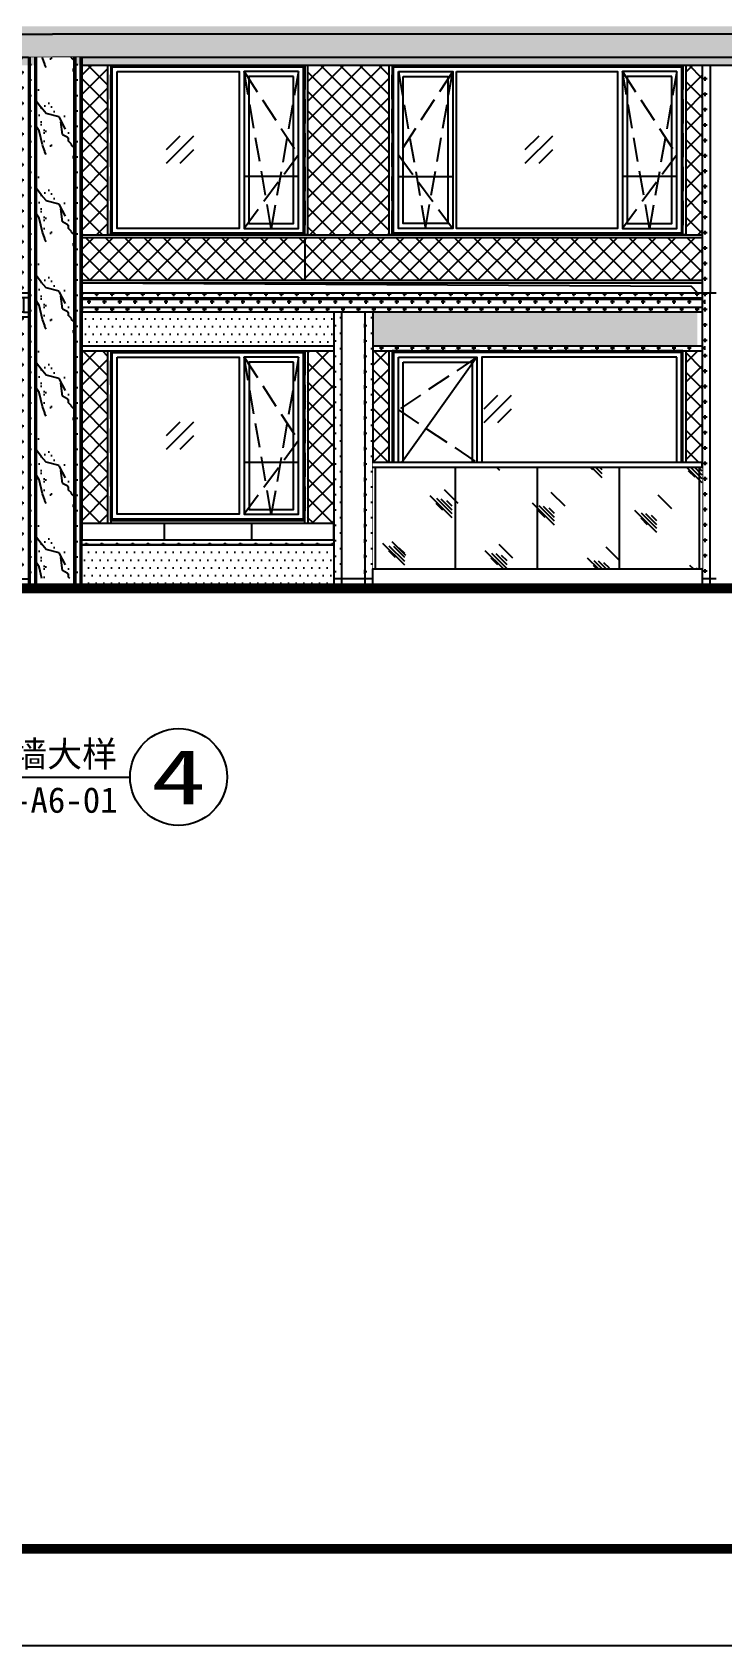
# Model space of a CAD drawing. Extents: x 646072 to 1012572, y -46617 to 16093.
# Drawn here: x 693859 to 700968, y -46567 to -29912 of the extents above; entities that cross this region are included whole.
import ezdxf
from ezdxf.enums import TextEntityAlignment as Align

# ---------------------------------------------------------------- set-up
doc = ezdxf.new("R2010")
doc.units = 0
doc.header["$LTSCALE"] = 1000
doc.header["$MEASUREMENT"] = 0
for name, pattern in [('3#楼-HZS$0$3#楼-HZS$0$__DASH', [0.35, 0.25, -0.1]), ('3#楼-HZS$0$3#楼-HZS$0$DASH', [0.35, 0.25, -0.1]), ('3#楼-HZS$0$DASH', [0.35, 0.25, -0.1]), ('3#楼-HZS$0$DOTE', [2.42, 2, -0.2, 0.02, -0.2]), ('DASH', [0.35, 0.25, -0.1])]:
    doc.linetypes.add(name, pattern=pattern)
doc.layers.get('Defpoints').update_dxf_attribs({"color": 4, "linetype": 'DASH'})
for name, color, linetype in [('3#楼-HZS$0$3#楼-HZS$0$00-立面灰色金属看线', 252, 'Continuous'), ('3#楼-HZS$0$3#楼-HZS$0$00-立面米色看线', 31, 'Continuous'), ('3#楼-HZS$0$3#楼-HZS$0$A-ANNO-SYMB', 3, 'Continuous'), ('3#楼-HZS$0$3#楼-HZS$0$DOTE', 1, '3#楼-HZS$0$DOTE'), ('3#楼-HZS$0$3#楼-HZS$0$ELEV-WIND', 4, 'Continuous'), ('3#楼-HZS$0$3#楼-HZS$0$RAIL', 163, 'Continuous'), ('3#楼-HZS$0$3#楼-HZS$0$WINDOW', 4, 'Continuous'), ('3#楼-HZS$0$3#楼-HZS$0$填充-浅黄色铝板', 30, 'Continuous'), ('3#楼-HZS$0$3#楼-HZS$0$填充-玻璃', 150, 'Continuous'), ('3#楼-HZS$0$3#楼-HZS$0$填充-真石漆', 145, 'Continuous'), ('3#楼-HZS$0$3#楼-HZS$0$填充-背板玻璃', 151, 'Continuous'), ('3#楼-HZS$0$3#楼-HZS$0$填充-银白色铝板', 115, 'Continuous'), ('3#楼-HZS$0$A-ANNO-INDX', 3, 'Continuous'), ('3#楼-HZS$0$A-ANNO-TEXT', 3, 'Continuous'), ('A1-无手签$0$A-ANNO-TTLB', 7, 'Continuous')]:
    doc.layers.add(name, color=color, linetype=linetype)
doc.styles.add('3#楼-HZS$0$_TCH_DIM', font='')
doc.styles.add('3#楼-HZS$0$_TCH_LABEL', font='')
doc.styles.get('3#楼-HZS$0$_TCH_DIM').set_extended_font_data('SimSun')
doc.styles.get('3#楼-HZS$0$_TCH_LABEL').set_extended_font_data('SimSun')
pattern_1 = [(0, (-5409.44, -58333.215), (79.375, 79.375), [39.6875, -119.0625]), (90, (-5389.6, -58353.06), (-79.375, 79.375), [39.6875, -119.0625])]
pattern_2 = [(0, (-5418.23, -99899.73), (79.375, 79.375), [39.6875, -119.0625]), (90, (-5398.39, -99919.57), (-79.375, 79.375), [39.6875, -119.0625])]
pattern_3 = [(45, (289149.56, -113671.98), (-100.0001, 100.0001), []), (135, (289149.56, -113671.98), (-100.0001, -100.0001), [])]
pattern_4 = [(0, (0, 0), (79.375, 79.375), [39.6875, -119.0625]), (90, (19.84, -19.84), (-79.375, 79.375), [39.6875, -119.0625])]

# ---------------------------------------------------------------- blocks, each defined once
blk = doc.blocks.new('3#楼-HZS$0$3#楼-HZS$0$ef6dsf+0hj')
at = {"layer": '3#楼-HZS$0$3#楼-HZS$0$ELEV-WIND', "color": 8, "linetype": '3#楼-HZS$0$3#楼-HZS$0$__DASH'}
blk.add_lwpolyline([(41500, -36879), (44500, -36879), (44500, -38629), (41500, -38629)], close=True, dxfattribs=at)
at = {"layer": '3#楼-HZS$0$3#楼-HZS$0$ELEV-WIND'}
for points in [[(41515, -36894), (44485, -36894), (44485, -38614), (41515, -38614)], [(41565, -36944), (42125, -36944), (42125, -38564), (41565, -38564)], [(42165, -36944), (43825, -36944), (43825, -38564), (42165, -38564)], [(44435, -36944), (43875, -36944), (43875, -38564), (44435, -38564)], [(41615, -36994), (42075, -36994), (42075, -38514), (41615, -38514)], [(44385, -36994), (43925, -36994), (43925, -38514), (44385, -38514)]]:
    blk.add_lwpolyline(points, close=True, dxfattribs=at)
at = {"layer": '3#楼-HZS$0$3#楼-HZS$0$ELEV-WIND', "color": 8, "linetype": '3#楼-HZS$0$3#楼-HZS$0$DASH'}
for points in [[(42125, -36944), (41565, -37804), (42125, -38564)], [(41565, -36944), (41845, -38564), (42125, -36944)], [(43875, -36944), (44435, -37804), (43875, -38564)], [(44435, -36944), (44155, -38564), (43875, -36944)]]:
    blk.add_lwpolyline(points, dxfattribs=at)
at = {"layer": '3#楼-HZS$0$3#楼-HZS$0$ELEV-WIND', "color": 8}
for points in [[(41555, -38029), (42115, -38029)], [(44435, -38029), (43875, -38029)]]:
    blk.add_lwpolyline(points, dxfattribs=at)
blk = doc.blocks.new('3#楼-HZS$0$3#楼-HZS$0$111+108osccw')
at = {"layer": '3#楼-HZS$0$3#楼-HZS$0$ELEV-WIND', "color": 8, "linetype": '3#楼-HZS$0$3#楼-HZS$0$__DASH'}
blk.add_lwpolyline([(38500, -36879), (40500, -36879), (40500, -38629), (38500, -38629)], close=True, dxfattribs=at)
at = {"layer": '3#楼-HZS$0$3#楼-HZS$0$ELEV-WIND'}
for points in [[(38515, -36894), (40485, -36894), (40485, -38614), (38515, -38614)], [(38565, -36944), (39825, -36944), (39825, -38564), (38565, -38564)], [(40435, -36944), (39875, -36944), (39875, -38564), (40435, -38564)], [(40385, -36994), (39925, -36994), (39925, -38514), (40385, -38514)]]:
    blk.add_lwpolyline(points, close=True, dxfattribs=at)
at = {"layer": '3#楼-HZS$0$3#楼-HZS$0$ELEV-WIND', "color": 8, "linetype": '3#楼-HZS$0$3#楼-HZS$0$DASH'}
for points in [[(39875, -36944), (40435, -37804), (39875, -38564)], [(40435, -36944), (40155, -38564), (39875, -36944)]]:
    blk.add_lwpolyline(points, dxfattribs=at)
at = {"layer": '3#楼-HZS$0$3#楼-HZS$0$ELEV-WIND', "color": 8}
blk.add_lwpolyline([(40435, -38029), (39875, -38029)], dxfattribs=at)
blk = doc.blocks.new('3#楼-HZS$0$3#楼-HZS$0$dfjh0fg4+l70')
at = {"layer": '3#楼-HZS$0$3#楼-HZS$0$00-立面灰色金属看线'}
for points in [[(384179, -395887), (384179, -394137), (384149, -394137), (384149, -395887)], [(387209, -395887), (387209, -394137), (387179, -394137), (387179, -395887)], [(388080, -395887), (388080, -394137), (388050, -394137), (388050, -395887)], [(390110, -395887), (390110, -394137), (390080, -394137), (390080, -395887)]]:
    blk.add_lwpolyline(points, close=True, dxfattribs=at)
for points in [[(390680, -395887), (383980, -395887)], [(383980, -395917), (390680, -395917)], [(390680, -395887), (397379, -395887)], [(397379, -395917), (390680, -395917)], [(390680, -396357), (383980, -396357)], [(390680, -396357), (397379, -396357)], [(383980, -396387), (390680, -396387)], [(397379, -396387), (390680, -396387)]]:
    blk.add_lwpolyline(points, dxfattribs=at)
at = {"layer": '3#楼-HZS$0$3#楼-HZS$0$00-立面米色看线'}
for points in [[(390680, -393637), (379730, -393637), (379730, -393737), (379630, -393737), (379630, -393817), (379730, -393817), (379730, -394057), (390680, -394057)], [(379730, -393817), (390680, -393817)], [(401129, -393817), (390680, -393817)], [(390680, -394137), (379630, -394137), (379630, -394057), (390680, -394057)], [(383900, -394137), (383900, -396487)], [(383980, -394137), (383980, -396487)], [(401129, -394057), (390680, -394057)], [(401129, -394057), (390680, -394057)], [(390680, -394137), (401129, -394137)]]:
    blk.add_lwpolyline(points, dxfattribs=at)
at = {"layer": '3#楼-HZS$0$3#楼-HZS$0$WINDOW'}
blk.add_lwpolyline([(388080, -395917), (388080, -396357)], dxfattribs=at)
at = {"layer": '3#楼-HZS$0$3#楼-HZS$0$A-ANNO-SYMB', "xscale": -1}
for name, p in [('3#楼-HZS$0$3#楼-HZS$0$ef6dsf+0hj', (428679, -357258)), ('3#楼-HZS$0$3#楼-HZS$0$111+108osccw', (428580, -357258))]:
    blk.add_blockref(name, p, dxfattribs=at)
blk = doc.blocks.new('3#楼-HZS$0$3#楼-HZS$0$asde5f0s4d+9hj0')
at = {"layer": '3#楼-HZS$0$3#楼-HZS$0$ELEV-WIND', "color": 8, "linetype": '3#楼-HZS$0$3#楼-HZS$0$__DASH'}
blk.add_lwpolyline([(63250, -24578), (60250, -24578), (60250, -26928), (63250, -26928)], close=True, dxfattribs=at)
at = {"layer": '3#楼-HZS$0$3#楼-HZS$0$ELEV-WIND'}
for points in [[(63235, -24593), (60265, -24593), (60265, -26913), (63235, -26913)], [(60315, -24643), (61125, -24643), (61125, -26863), (60315, -26863)], [(63185, -24643), (61175, -24643), (61175, -26863), (63185, -26863)], [(60365, -24693), (61075, -24693), (61075, -26813), (60365, -26813)]]:
    blk.add_lwpolyline(points, close=True, dxfattribs=at)
at = {"layer": '3#楼-HZS$0$3#楼-HZS$0$ELEV-WIND', "color": 8}
blk.add_lwpolyline([(61125, -24643), (60315, -25778), (61125, -26863)], dxfattribs=at)
at = {"layer": '3#楼-HZS$0$3#楼-HZS$0$ELEV-WIND', "color": 8, "linetype": '3#楼-HZS$0$DASH'}
blk.add_lwpolyline([(61125, -24643), (60315, -25186), (61125, -25728)], dxfattribs=at)
blk = doc.blocks.new('3#楼-HZS$0$3#楼-HZS$0$ASG6.DS+9GJ40')
blk.add_wipeout([(55951, -25728), (59350, -25728), (59350, -26928), (55951, -26928)]).dxf.layer = '3#楼-HZS$0$3#楼-HZS$0$RAIL'
at = {"layer": '3#楼-HZS$0$3#楼-HZS$0$RAIL'}
blk.add_lwpolyline([(59350, -25778), (55951, -25778), (55951, -25728), (59350, -25728)], dxfattribs=at)
at = {"layer": '3#楼-HZS$0$3#楼-HZS$0$WINDOW'}
for points in [[(55981, -26928), (55981, -25778)], [(56803, -26928), (56803, -25778)], [(57650, -26928), (57650, -25778)], [(58497, -26928), (58497, -25778)], [(59320, -26928), (59320, -25778)]]:
    blk.add_lwpolyline(points, dxfattribs=at)
blk = doc.blocks.new('3#楼-HZS$0$3#楼-HZS$0$DF5J14+FG97K+0')
at = {"layer": '3#楼-HZS$0$3#楼-HZS$0$00-立面灰色金属看线'}
for points in [[(233754, 106889), (227055, 106889)], [(227055, 106389), (230453, 106389)], [(230853, 106389), (233754, 106389)], [(231153, 104559), (231153, 106339), (231123, 106339), (231123, 104559)], [(233183, 104559), (233183, 106339), (233153, 106339), (233153, 104559)], [(233153, 104589), (231153, 104589)], [(231153, 104559), (233153, 104559)]]:
    blk.add_lwpolyline(points, dxfattribs=at)
for points in [[(227253, 103989), (227253, 106339), (227223, 106339), (227223, 103989)], [(230283, 103989), (230283, 106339), (230253, 106339), (230253, 103989)]]:
    blk.add_lwpolyline(points, close=True, dxfattribs=at)
at = {"layer": '3#楼-HZS$0$3#楼-HZS$0$00-立面米色看线'}
for points in [[(226975, 106939), (226975, 103889)], [(233754, 106939), (227055, 106939)], [(227055, 106939), (227055, 103889)], [(227055, 106869), (233754, 106869)], [(227055, 106789), (233754, 106789)], [(227055, 106739), (233754, 106739)], [(230453, 106739), (230453, 103889)], [(230533, 106739), (230533, 103889)], [(230773, 106739), (230773, 103889)], [(230853, 106739), (230853, 103889)], [(227055, 106389), (230453, 106389)], [(230453, 106339), (227055, 106339)], [(230853, 106389), (233754, 106389)], [(233754, 106339), (230853, 106339)]]:
    blk.add_lwpolyline(points, dxfattribs=at)
at = {"layer": '3#楼-HZS$0$3#楼-HZS$0$00-立面灰色金属看线', "xscale": -1}
blk.add_blockref('3#楼-HZS$0$3#楼-HZS$0$asde5f0s4d+9hj0', (290503, 130917), dxfattribs=at)
at = {"layer": '3#楼-HZS$0$3#楼-HZS$0$A-ANNO-SYMB', "xscale": -1}
blk.add_blockref('3#楼-HZS$0$3#楼-HZS$0$111+108osccw', (271653, 143218), dxfattribs=at)
at = {"layer": '3#楼-HZS$0$3#楼-HZS$0$RAIL'}
blk.add_blockref('3#楼-HZS$0$3#楼-HZS$0$ASG6.DS+9GJ40', (171103, 130917), dxfattribs=at)
blk = doc.blocks.new('3#楼-HZS$0$3#楼-HZS$0$SDH+504DF+9K840')
blk.add_wipeout([(233453, 48881), (234353, 48881), (234353, 46451), (236353, 46451), (236353, 48881), (237238, 48881), (237253, 43401), (236703, 43401), (236703, 43501), (236353, 43501), (236353, 45852), (234353, 45852), (234353, 43501), (234003, 43501), (234003, 43401), (233453, 43401)])
at = {"color": 8, "elevation": 0}
blk.add_lwpolyline([(227104, 46451), (227165, 46516), (233453, 46551)], dxfattribs=at)
at = {"color": 8}
for points in [[(234353, 46451), (234414, 46516), (236353, 46551)], [(237253, 46451), (237313, 46516), (240403, 46551)], [(235354, 46451), (234003, 46451), (234003, 46401), (234053, 46401), (234053, 46251), (234003, 46251), (234003, 46201), (235354, 46201)], [(234053, 46401), (235354, 46401)], [(235352, 46451), (236703, 46451), (236703, 46401), (236653, 46401), (236653, 46251), (236703, 46251), (236703, 46201), (235352, 46201)], [(236653, 46401), (235352, 46401)], [(234053, 46251), (235354, 46251)], [(236653, 46251), (235352, 46251)]]:
    blk.add_lwpolyline(points, dxfattribs=at)
at = {"layer": '3#楼-HZS$0$3#楼-HZS$0$00-立面灰色金属看线'}
blk.add_lwpolyline([(233453, 48881), (233453, 43401)], dxfattribs=at)
at = {"layer": '3#楼-HZS$0$3#楼-HZS$0$00-立面米色看线'}
for points in [[(233468, 48881), (233468, 43401)], [(233518, 48881), (233518, 43401)], [(233533, 48881), (233533, 43401)], [(233923, 48881), (233923, 43401)], [(233938, 48881), (233938, 43401)], [(233988, 48881), (233988, 43401)], [(234003, 48881), (234003, 43401)], [(234003, 48881), (234353, 48881), (234353, 46451)], [(234223, 48881), (234223, 46451)], [(236703, 48881), (236353, 48881), (236353, 46451)], [(236483, 48881), (236483, 46451)], [(236703, 48881), (236703, 43401)], [(236718, 48881), (236718, 43401)], [(236768, 48881), (236768, 43401)], [(236783, 48881), (236783, 43401)], [(237173, 48881), (237173, 43401)], [(237188, 48881), (237188, 43401)], [(237238, 48881), (237238, 43401)], [(234353, 46201), (234353, 43501), (234003, 43501)], [(234353, 46201), (235354, 46201)], [(236353, 46201), (235352, 46201)], [(236353, 46201), (236353, 43501), (236703, 43501)], [(236353, 45882), (234353, 45882)], [(236353, 45852), (234353, 45852)]]:
    blk.add_lwpolyline(points, dxfattribs=at)
at = {"layer": '3#楼-HZS$0$3#楼-HZS$0$00-立面米色看线', "elevation": 0}
for points in [[(234223, 46201), (234223, 43501)], [(236483, 46201), (236483, 43501)]]:
    blk.add_lwpolyline(points, dxfattribs=at)
blk = doc.blocks.new('3#楼-HZS$0$3#楼-HZS$0$d+gfsh5d+f8hj')
at = {"color": 8}
for points in [[(752618, -33337), (752477, -33478)], [(752760, -33337), (752477, -33619)], [(756319, -33337), (756177, -33478)], [(756460, -33337), (756177, -33619)], [(752760, -33478), (752618, -33619)], [(756460, -33478), (756319, -33619)], [(752618, -36287), (752477, -36428)], [(752760, -36287), (752477, -36569)], [(752760, -36428), (752618, -36569)]]:
    blk.add_lwpolyline(points, dxfattribs=at)
at = {"color": 8, "elevation": 0}
for points in [[(755894, -36012), (755752, -36153)], [(756035, -36012), (755752, -36294)], [(756035, -36153), (755894, -36294)]]:
    blk.add_lwpolyline(points, dxfattribs=at)
blk = doc.blocks.new('3#楼-HZS$0$3#楼-HZS$0$hjgjgkjhjkjh')
blk.add_wipeout([(62023, -89693), (62023, -89863), (62023, -89863), (62023, -89913), (62023, -89913), (62023, -90363), (59422, -90363), (59422, -89693)]).translate(0, 0, 0)
blk.add_wipeout([(62023, -89693), (62023, -89863), (59422, -89863), (59422, -89693)]).translate(0, 0, 0)
at = {"layer": '3#楼-HZS$0$3#楼-HZS$0$00-立面米色看线', "color": 4, "elevation": 0}
blk.add_lwpolyline([(62023, -89693), (59422, -89693), (59422, -89863), (62023, -89863)], close=True, dxfattribs=at)
for points in [[(60271, -89693), (60271, -89863)], [(61173, -89693), (61173, -89863)]]:
    blk.add_lwpolyline(points, dxfattribs=at)
at = {"layer": '3#楼-HZS$0$3#楼-HZS$0$00-立面米色看线'}
for points in [[(62023, -89913), (59422, -89913), (59422, -89863), (62023, -89863)], [(59422, -90363), (59422, -89913), (62023, -89913), (62023, -90363)]]:
    blk.add_lwpolyline(points, close=True, dxfattribs=at)
blk = doc.blocks.new('3#楼-HZS$0$3#楼-HZS$0$d+fh0j4+gf0l')
at = {"layer": '3#楼-HZS$0$3#楼-HZS$0$填充-浅黄色铝板'}
h = blk.add_hatch(dxfattribs=at)
h.set_pattern_fill('CROSS', color=256, scale=50)
h.set_pattern_definition(pattern_2)
h.paths.add_polyline_path([(522583, -4303), (522803, -4303), (522803, -3983), (511953, -3983), (511953, -4063), (512053, -4063), (512053, -4303), (511953, -4303), (511953, -4383), (522583, -4383)])
h = blk.add_hatch(dxfattribs=at)
h.set_pattern_fill('CROSS', color=256, scale=50)
h.set_pattern_definition(pattern_2)
h.paths.add_polyline_path([(525832, -4383), (525832, -4303), (526222, -4303), (526222, -4383), (533253, -4383), (533253, -3983), (522803, -3983), (522803, -4303), (522973, -4303), (522973, -4383)])
h = blk.add_hatch(dxfattribs=at)
h.set_pattern_fill('CROSS', color=256, scale=50)
h.set_pattern_definition([(0, (289049.556, -113671.98), (79.375, 79.375), [39.6875, -119.0625]), (90, (289069.4, -113691.825), (-79.375, 79.375), [39.6875, -119.0625])])
h.paths.add_polyline_path([(522503, -9683), (522583, -9683), (522583, -4303), (522503, -4303)])
h.paths.add_polyline_path([(526303, -9683), (526223, -9683), (526223, -4303), (526303, -4303)])
h.paths.add_polyline_path([(523403, -6983), (523053, -6983), (523053, -6733), (523403, -6733), (523403, -4303), (522973, -4303), (522973, -9683), (523403, -9683)])
h.paths.add_polyline_path([(525403, -6733), (525752, -6733), (525752, -6983), (525403, -6983), (525403, -9683), (525833, -9683), (525833, -4303), (525403, -4303)])
h = blk.add_hatch(dxfattribs=at)
h.set_pattern_fill('CROSS', color=256, scale=50)
h.set_pattern_definition([(0, (-5334.44, -58333.215), (79.375, 79.375), [39.6875, -119.0625]), (90, (-5314.6, -58353.06), (-79.375, 79.375), [39.6875, -119.0625])])
h.paths.add_polyline_path([(516023, -4383), (516103, -4383), (516103, -9733), (516023, -9733)])
h = blk.add_hatch(dxfattribs=at)
h.set_pattern_fill('CROSS', color=256, scale=50)
h.set_pattern_definition(pattern_1)
h.paths.add_polyline_path([(516074, -6933), (522503, -6933), (522503, -6733), (516074, -6733)])
h = blk.add_hatch(dxfattribs=at)
h.set_pattern_fill('CROSS', color=256, scale=50)
h.set_pattern_definition(pattern_4)
h.paths.add_polyline_path([(519583, -6933), (519503, -6933), (519503, -9683), (519583, -9683)])
h = blk.add_hatch(dxfattribs=at)
h.set_pattern_fill('CROSS', color=256, scale=50)
h.set_pattern_definition(pattern_4)
h.paths.add_polyline_path([(519903, -6933), (519823, -6933), (519823, -9683), (519903, -9683)])
h = blk.add_hatch(dxfattribs=at)
h.set_pattern_fill('CROSS', color=256, scale=50)
h.set_pattern_definition(pattern_1)
h.paths.add_polyline_path([(516074, -7333), (519503, -7333), (519503, -7283), (516074, -7283)])
h = blk.add_hatch(dxfattribs=at)
h.set_pattern_fill('CROSS', color=256, scale=50)
h.set_pattern_definition([(0, (-200804.83, 28220.03), (79.375, 79.375), [39.6875, -119.0625]), (90, (-200784.99, 28200.19), (-79.375, 79.375), [39.6875, -119.0625])])
h.paths.add_polyline_path([(519903, -9333), (522503, -9333), (522503, -9283), (519903, -9283)])
at = {"layer": '3#楼-HZS$0$3#楼-HZS$0$填充-玻璃'}
h = blk.add_hatch(dxfattribs=at)
h.set_pattern_fill('玻璃1', color=150, scale=100)
h.set_pattern_definition([(45, (289049.56, -113632), (-489.8836, 489.8836), [224, -576]), (45, (289145.56, -113592), (-489.8836, 489.8836), [96, -704]), (45, (289049.56, -113592), (-489.8836, 489.8836), [160, -640]), (45, (289097.56, -113632), (537.4012, -537.4012), [200, -600]), (45, (289049.56, -113672), (-489.8836, 489.8836), [320, -480]), (45, (289049.56, -113552), (-489.8836, 489.8836), [80, -720])])
h.paths.add_polyline_path([(516104, -8533), (519503, -8533), (519503, -9583), (516104, -9583)])
at = {"layer": '3#楼-HZS$0$3#楼-HZS$0$填充-真石漆'}
h = blk.add_hatch(dxfattribs=at)
h.set_pattern_fill('大理石', color=256, scale=200)
h.set_pattern_definition([(41.987212, (-207104.22, 28288.6), (1199.999982, 900.00002), [19.2195, -4016.8677]), (68.19859, (-207389.93, 28258.6), (600, 1800), [69.2378, -4777.4105]), (60.945396, (-207404.22, 28224.32), (599.99996, 900.000026), [29.4161, -6147.9618]), (90, (-207389.93, 28250.03), (600, -4e-14), [8.5714, -891.4285]), (71.56505, (-207109.93, 28271.46), (1e-06, 900), [18.07016, -1879.2964]), (171.469234, (-207109.93, 28271.46), (-599.999998, 6e-06), [28.8911, -6038.2332]), (79.215702, (-207149.93, 28215.745), (600.000003, 3600.000002), [61.07874, -6352.1886]), (62.132996, (-207601.36, 28490.03), (2399.99997084, 4500.0000176), [140.58914, -29383.1298]), (0, (-207592.7, 28622), (0, 900), [0, -600]), (64.9831065, (-207204.217, 28785.745), (1200.000003, 2699.999998), [94.58826, -9837.1788]), (81.4391104, (-206972.788, 28430.03), (1199.99999793, 8099.9999489), [134.3541, -28080.0036]), (82.8749836, (-207304.217, 28511.46), (599.999964, 4500.0000045), [69.1051, -14442.9588]), (76.75948, (-207364.217, 28322.888), (600.0000058, 2699.999998), [149.69356, -15568.1304]), (0, (-207457.75, 28323.3), (0, 900), [0, -600]), (0, (-207448.1, 28313.7), (0, 900), [0, -600]), (0, (-207380.6, 28361.9), (0, 900), [0, -600]), (0, (-207399.9, 28467.8), (0, 900), [0, -600]), (59.036243, (-207329.93, 28468.6), (599.9999522, 900.0000258), [49.9796, -10445.7336]), (0, (-207304.3, 28509.8), (0, 900), [0, -600]), (0, (-207380.6, 28477.5), (0, 900), [0, -600]), (0, (-207351.7, 28535.3), (0, 900), [0, -600]), (0, (-207380.6, 28448.6), (0, 900), [0, -600]), (50.194429, (-207032.79, 28387.17), (600, 900), [22.315, -4663.8348]), (90, (-207032.8, 28361.46), (600, -4e-14), [25.7143, -874.2857]), (43.66778, (-207064.217, 28331.46), (1800.0000014, 1799.9999965), [43.4483, -9080.6952]), (90, (-207064.2, 28322.9), (600, -4e-14), [8.5714, -891.4285]), (39.805571, (-207089.93, 28301.46), (1199.999971, 900.0000354), [33.4725, -6995.7522]), (0, (-207178.2, 28361.9), (0, 900), [0, -600]), (0, (-207031.5, 28389.05), (0, 900), [0, -600]), (0, (-207031.5, 28389.05), (0, 900), [0, -600]), (29.357753, (-207018.5, 28404.32), (1799.999996, 900.000005), [52.4502, -5454.81774]), (0, (-207033.6, 28448.6), (0, 900), [0, -600]), (146.309932, (-207204.22, 28785.745), (-1200.000007, 899.999984), [61.80945, -6428.1828]), (8.1301023, (-207269.93, 28665.745), (5999.9999578, 899.9999947), [60.60915, -12667.3128]), (47.862405, (-207404.217, 28648.602), (2400.000001, 2699.9999975), [80.91316, -16910.8494]), (14.620874, (-207535.645, 28614.316), (3599.99999, 900.0000375), [135.827, -14126.01]), (0, (-207486.7, 28670.2), (0, 900), [0, -600]), (18.434949, (-207295.645, 28580.03), (2400, 899.999997), [27.10524, -5664.9945]), (16.699244, (-207269.93, 28588.6), (599.99999, 5e-05), [14.9147, -3117.1772]), (101.093723, (-207255.645, 28592.888), (-1200.0000105, 6299.999941), [74.2445, -15517.0992]), (0, (-207332.4, 28631.6), (0, 900), [0, -600]), (0, (-207270.25, 28667.4), (0, 900), [0, -600]), (0, (-207351.7, 28564.2), (0, 900), [0, -600]), (0, (-207428.8, 28756.9), (0, 900), [0, -600]), (0, (-207457.75, 28718.3), (0, 900), [0, -600]), (44.1449026, (-207304.217, 28772.888), (1800.000003, 1800), [67.68776, -14146.7412]), (54.5829447, (-207349.93, 28708.602), (600.0000017, 899.9999965), [78.8825, -16486.4424]), (0, (-207303.4, 28773.5), (0, 900), [0, -600]), (0, (-207390.3, 28728), (0, 900), [0, -600]), (0, (-207303.4, 28773.5), (0, 900), [0, -600]), (0, (-207349.8, 28707.2), (0, 900), [0, -600]), (75.068583, (-207209.93, 28674.32), (600, 2700), [22.1774, -4635.075]), (90, (-207204.2, 28695.74), (600, -4e-14), [90, -810]), (50.194429, (-207098.5, 29072.89), (600, 900), [22.315, -4663.8348]), (0, (-207264.9, 28882.1), (0, 900), [0, -600]), (0, (-207245.7, 28872.5), (0, 900), [0, -600]), (0, (-207322.8, 28891.7), (0, 900), [0, -600]), (0, (-207226.4, 28997.7), (0, 900), [0, -600]), (53.130102, (-207164.217, 28944.316), (600.000001, 899.9999994), [42.85714, -8957.1426]), (90, (-207164.2, 28871.46), (600, -4e-14), [72.85714, -827.14284]), (0, (-207164.1, 28872.9), (0, 900), [0, -600]), (23.19859, (-207118.5, 29064.32), (1800.000001, 900), [21.75935, -4547.7045]), (66.03751, (-207124.22, 29051.46), (600, 1800), [14.0698, -2940.5875]), (66.03751, (-207129.93, 29038.6), (600, 1800), [14.0698, -2940.5875]), (81.8698976, (-207138.502, 28978.6), (600.0000026, 4500.0000005), [60.60915, -12667.3128]), (90, (-207084.2, 29090.03), (600, -4e-14), [21.4286, -878.5714]), (0, (-207150.1, 29120), (0, 900), [0, -600])])
h.paths.add_polyline_path([(522583, -4303), (522973, -4303), (522973, -9683), (522583, -9683)])
at = {"layer": '3#楼-HZS$0$3#楼-HZS$0$填充-背板玻璃'}
h = blk.add_hatch(dxfattribs=at)
h.set_pattern_fill('多孔材料', color=256, scale=50)
h.set_pattern_definition(pattern_3)
h.paths.add_polyline_path([(516273, -6133), (516104, -6133), (516104, -4383), (516273, -4383)])
h = blk.add_hatch(dxfattribs=at)
h.set_pattern_fill('多孔材料', color=256, scale=50)
h.set_pattern_definition(pattern_3)
h.paths.add_polyline_path([(519333, -4383), (520173, -4383), (520173, -6133), (519333, -6133)])
h = blk.add_hatch(dxfattribs=at)
h.set_pattern_fill('多孔材料', color=256, scale=50)
h.set_pattern_definition(pattern_3)
h.paths.add_polyline_path([(522503, -6133), (522233, -6133), (522233, -4383), (522503, -4383)])
h = blk.add_hatch(dxfattribs=at)
h.set_pattern_fill('多孔材料', color=256, scale=50)
h.set_pattern_definition(pattern_3)
h.paths.add_polyline_path([(516100, -6164), (522503, -6164), (522503, -6603), (516100, -6603)])
h = blk.add_hatch(dxfattribs=at)
h.set_pattern_fill('多孔材料', color=256, scale=50)
h.set_pattern_definition(pattern_3)
h.paths.add_polyline_path([(516104, -7333), (516273, -7333), (516273, -8483), (516104, -8483)])
h = blk.add_hatch(dxfattribs=at)
h.set_pattern_fill('多孔材料', color=256, scale=50)
h.set_pattern_definition(pattern_3)
h.paths.add_polyline_path([(519333, -7333), (519503, -7333), (519503, -8483), (519333, -8483)])
h = blk.add_hatch(dxfattribs=at)
h.set_pattern_fill('多孔材料', color=256, scale=50)
h.set_pattern_definition(pattern_3)
h.paths.add_polyline_path([(520173, -7333), (519903, -7333), (519903, -9113), (520173, -9113)])
h = blk.add_hatch(dxfattribs=at)
h.set_pattern_fill('多孔材料', color=256, scale=50)
h.set_pattern_definition(pattern_3)
h.paths.add_polyline_path([(522233, -9113), (522503, -9113), (522503, -7333), (522233, -7333)])
at = {"layer": '3#楼-HZS$0$3#楼-HZS$0$填充-银白色铝板'}
h = blk.add_hatch(dxfattribs=at)
h.set_pattern_fill('DOTS', color=256, scale=50)
h.set_pattern_definition([(0, (-5418.91, -99899.425), (39.6875, 79.375), [0, -79.375])])
h.paths.add_polyline_path([(516153, -7283), (519503, -7283), (519503, -6933), (516153, -6933)])
h.paths.add_polyline_path([(511853, -7283), (515703, -7283), (515703, -6933), (511853, -6933)])
h.paths.add_polyline_path([(533253, -7283), (533253, -6933), (529902, -6933), (529902, -7283)])
h = blk.add_hatch(dxfattribs=at)
h.set_pattern_fill('DOTS', color=256, scale=50)
h.set_pattern_definition([(0, (289049.556, -113671.98), (39.6875, 79.375), [0, -79.375])])
h.paths.add_polyline_path([(522503, -7283), (519903, -7283), (519903, -6933), (522503, -6933)])
h = blk.add_hatch(dxfattribs=at)
h.set_pattern_fill('DOTS', color=256, scale=50)
h.set_pattern_definition([(0, (-200804.83, 28220.03), (39.6875, 79.375), [0, -79.375])])
h.paths.add_polyline_path([(519902, -9333), (522503, -9333), (522503, -9733), (519902, -9733)])
blk = doc.blocks.new('3#楼-HZS$0$3#楼-HZS$0$df+gj4f+g970k')
blk.add_wipeout([(758005, -37803), (758005, -38003), (754607, -38003), (754607, -37803)]).translate(0, 0, 0)
at = {"layer": '3#楼-HZS$0$3#楼-HZS$0$00-立面米色看线', "elevation": 0}
blk.add_lwpolyline([(758005, -38003), (754607, -38003), (754607, -37803), (758005, -37803)], close=True, dxfattribs=at)

msp = doc.modelspace()

# ---------------------------------------------------------------- linework, layer by layer
at = {"layer": '3#楼-HZS$0$3#楼-HZS$0$DOTE', "linetype": '3#楼-HZS$0$3#楼-HZS$0$__DASH', "ltscale": 2}
for p, q in [((652810.9, -32601.8), (718310.9, -32601.8)), ((652810.9, -35551.8), (718310.9, -35551.8))]:
    msp.add_line(p, q, dxfattribs=at)
at = {"layer": '3#楼-HZS$0$A-ANNO-INDX', "color": 1}
msp.add_line((692718.8, -37599.2), (694866.9, -37599.2), dxfattribs=at)
msp.add_circle((695366.9, -37599.2), 500, dxfattribs=at)
at = {"layer": 'Defpoints'}
msp.add_lwpolyline([(722722, 11833.5), (648622, 11833.5), (648622, -45566.5), (722722, -45566.5)], close=True, dxfattribs=at)

# ---------------------------------------------------------------- texts
at = {"layer": '3#楼-HZS$0$A-ANNO-TEXT', "color": 7, "style": '3#楼-HZS$0$_TCH_DIM'}
for s, p in [('外墙大样', (693291, -37494.2)), ('A-A6-01', (693480, -37968.5))]:
    msp.add_text(s, height=264.35, dxfattribs=at).set_placement(p)
at = {"layer": '3#楼-HZS$0$A-ANNO-TEXT', "color": 7, "style": '3#楼-HZS$0$_TCH_LABEL', "width": 1.398438}
msp.add_text('4', height=565.7, dxfattribs=at).set_placement((695084, -37882), (695649.7, -37882), align=Align.FIT)

# ---------------------------------------------------------------- next in the draw order: block references
at = {"xscale": -1}
msp.add_blockref('3#楼-HZS$0$3#楼-HZS$0$dfjh0fg4+l70', (1084748, 363884.8), dxfattribs=at)

# ---------------------------------------------------------------- next in the draw order: block references
msp.add_blockref('3#楼-HZS$0$3#楼-HZS$0$DF5J14+FG97K+0', (927821.8, -139540.8, 0), dxfattribs=at)

# ---------------------------------------------------------------- next in the draw order: block references
msp.add_blockref('3#楼-HZS$0$3#楼-HZS$0$SDH+504DF+9K840', (927821.8, -79053.1, 0), dxfattribs=at)

# ---------------------------------------------------------------- next in the draw order: block references
msp.add_blockref('3#楼-HZS$0$3#楼-HZS$0$d+gfsh5d+f8hj', (-57238, 2351.2, 0))
at = {"layer": '3#楼-HZS$0$3#楼-HZS$0$A-ANNO-SYMB'}
msp.add_blockref('3#楼-HZS$0$3#楼-HZS$0$hjgjgkjhjkjh', (634946.3, 54710.9, 0), dxfattribs=at)

# ---------------------------------------------------------------- next in the draw order: block references
at = {"xscale": -1}
msp.add_blockref('3#楼-HZS$0$3#楼-HZS$0$d+fh0j4+gf0l', (1216871.4, -25868.8, 0), dxfattribs=at)

# ---------------------------------------------------------------- next in the draw order: block references
msp.add_blockref('3#楼-HZS$0$3#楼-HZS$0$df+gj4f+g970k', (-57238, 2351.2, 0))

# ---------------------------------------------------------------- next in the draw order: linework, layer by layer
at = {"const_width": 100, "elevation": 0}
msp.add_lwpolyline([(709966, -35651.8), (659860.3, -35651.8)], dxfattribs=at)
at = {"layer": 'A1-无手签$0$A-ANNO-TTLB'}
msp.add_lwpolyline([(646122, -46566.5), (646122, 12833.5), (730222, 12833.5), (730222, -46566.5)], close=True, dxfattribs=at)
at = {"layer": 'A1-无手签$0$A-ANNO-TTLB', "const_width": 100}
msp.add_lwpolyline([(648622, -45566.5), (729222, -45566.5), (729222, 11833.5), (648622, 11833.5)], close=True, dxfattribs=at)

doc.saveas('drawing.dxf')
